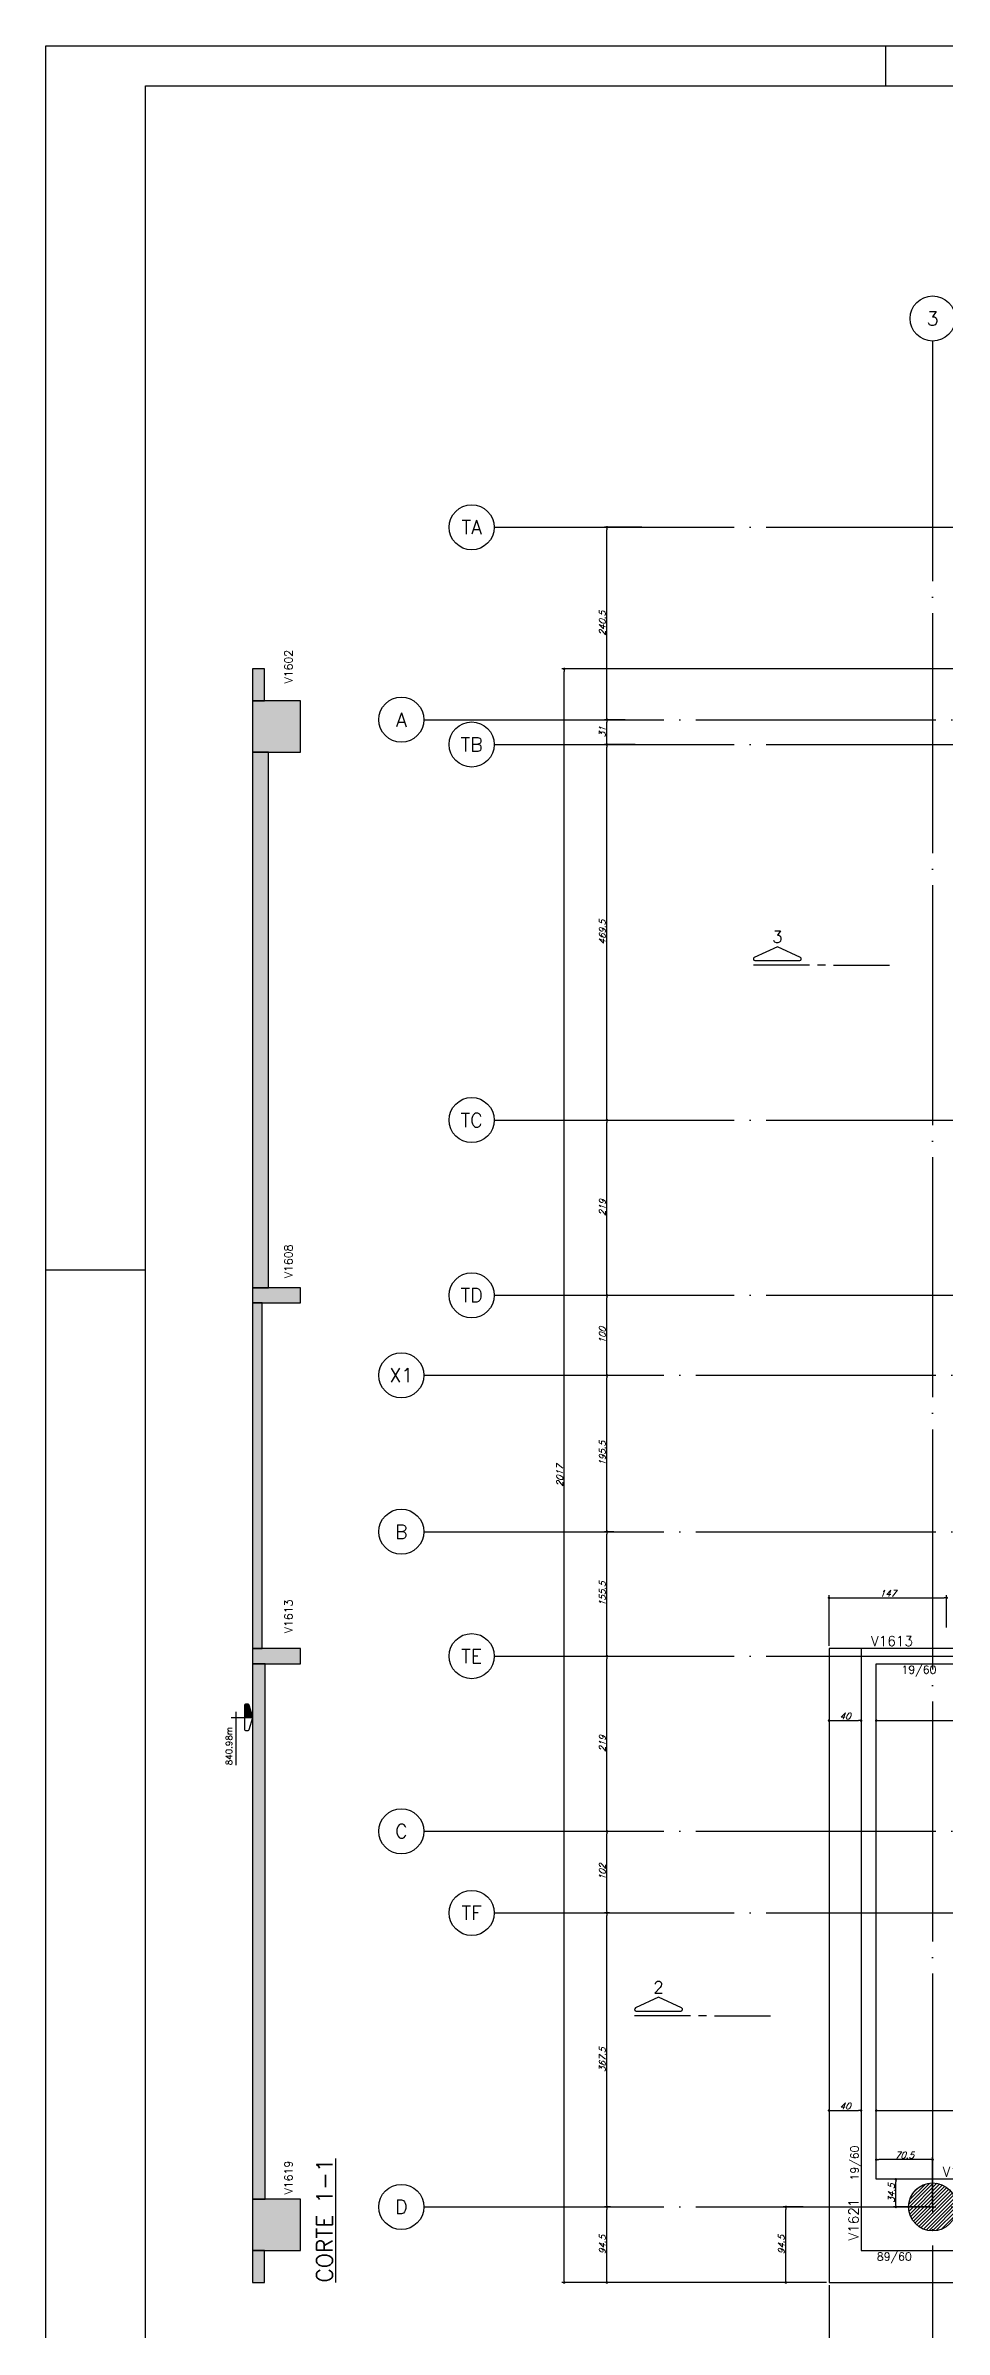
# Model space of a CAD drawing. Header units: millimetres. Extents: x -2368 to 4502, y -2283 to 2217.
# Drawn here: x -2368 to -1245, y -638 to 2217 of the extents above; entities that cross this region are included whole.
import ezdxf
from ezdxf.enums import TextEntityAlignment as Align

# ---------------------------------------------------------------- set-up
doc = ezdxf.new("R2010")
doc.units = ezdxf.units.MM
doc.header["$LTSCALE"] = 50
doc.linetypes.add('EIXO', pattern=[6.8, 6, -0.4, 0, -0.4])
for name, color, linetype in [('F-AUX', 2, 'Continuous'), ('F-CORTE', 4, 'Continuous'), ('F-CORTE-INDICAÇÃO', 4, 'Continuous'), ('F-COTAS', 106, 'Continuous'), ('F-EIXO', 12, 'EIXO'), ('F-LAJES', 3, 'Continuous'), ('F-MARGEM', 1, 'Continuous'), ('F-PILARES-HACH', 174, 'Continuous'), ('F-PILARES-S', 170, 'Continuous'), ('F-SOLIDO', 71, 'Continuous'), ('F-SOLIDO-CORTE', 71, 'Continuous'), ('F-TEXTO', 6, 'Continuous'), ('F-TEXTO-YELLOW', 2, 'Continuous'), ('F-VIGAS', 3, 'Continuous'), ('F-VIGAS-DIM', 2, 'Continuous'), ('F-VIGAS-NOME', 4, 'Continuous')]:
    doc.layers.add(name, color=color, linetype=linetype)
doc.styles.add('CP-TEXT-INCL', font='romans.shx', dxfattribs={"oblique": 20})
doc.styles.add('MCP', font='romans.shx')
doc.styles.add('ROMANS', font='romans.shx')
doc.dimstyles.new('CP-COTAS-50', dxfattribs={"dimscale": 0.64, "dimtxt": 12.5, "dimasz": 5, "dimexe": 5, "dimexo": 5, "dimgap": 2.5, "dimtad": 1, "dimdec": 1, "dimdsep": 46, "dimtxsty": 'CP-TEXT-INCL', "dimblk1": 'DOT', "dimblk2": 'DOT', "dimsah": 1, "dimcen": 9, "dimclrd": 256, "dimclre": 256, "dimclrt": 256, "dimadec": 0, "dimazin": 0, "dimtfac": 1, "dimtdec": 1, "dimtmove": 2, "dimatfit": 3, "dimldrblk": 'DOT', "dimfxl": 0, "dimtolj": 1, "dimarcsym": 0})

# ---------------------------------------------------------------- blocks, each defined once
blk = doc.blocks.new('*U8')
at = {"layer": 'F-CORTE-INDICAÇÃO'}
for p, q in [((-100, 0), (-170, 0)), ((-80, 0), (-90, 0)), ((-70, 0), (0, 0))]:
    blk.add_line(p, q, dxfattribs=at)
blk.add_lwpolyline([(-112, 6, 0.802585), (-111.2, 9.8), (-140, 23.3), (-168.8, 9.8, 0.802585), (-168, 6)], format="xyb", close=True, dxfattribs=at)
at = {"layer": 'F-CORTE-INDICAÇÃO', "style": 'ROMANS'}
blk.add_attdef('CORTE', text='', height=15, dxfattribs=at).set_placement((-140, 35.8), align=Align.MIDDLE_CENTER)
at = {"layer": 'F-CORTE-INDICAÇÃO', "color": 2, "style": 'ROMANS'}
blk.add_attdef('FOLHA', text='', height=12, dxfattribs=at).set_placement((-140, -10), align=Align.MIDDLE_CENTER)
blk = doc.blocks.new('*U12')
at = {"layer": 'F-EIXO'}
blk.add_line((0, 0), (4857.5, 0), dxfattribs=at)
at = {"layer": 'F-EIXO', "color": 2, "linetype": 'Continuous'}
blk.add_circle((-28.2, 0), 28.2, dxfattribs=at)
at = {"layer": 'F-TEXTO', "style": 'ROMANS'}
blk.add_attdef('EIXO', text='', height=17.5, dxfattribs=at).set_placement((-28.2, 0), align=Align.MIDDLE_CENTER)
blk = doc.blocks.new('*U13')
at = {"layer": 'F-EIXO'}
blk.add_line((0, 0), (4945.5, 0), dxfattribs=at)
at = {"layer": 'F-EIXO', "color": 2, "linetype": 'Continuous'}
blk.add_circle((-28.2, 0), 28.2, dxfattribs=at)
at = {"layer": 'F-TEXTO', "style": 'ROMANS'}
blk.add_attdef('EIXO', text='', height=17.5, dxfattribs=at).set_placement((-28.2, 0), align=Align.MIDDLE_CENTER)
blk = doc.blocks.new('*U19')
at = {"layer": 'F-EIXO'}
blk.add_line((0, 0), (0, -2828.6), dxfattribs=at)
at = {"layer": 'F-EIXO', "color": 2, "linetype": 'Continuous'}
blk.add_circle((0, 28.2), 28.2, dxfattribs=at)
at = {"layer": 'F-TEXTO', "style": 'ROMANS'}
blk.add_attdef('EIXO', text='', height=17.5, rotation=360, dxfattribs=at).set_placement((0, 28.2), align=Align.MIDDLE_CENTER)
blk = doc.blocks.new('_DOT')
at = {"color": 0, "linetype": 'ByBlock'}
blk.add_line((-0.5, 0), (-1, 0), dxfattribs=at)
at = {"color": 0, "linetype": 'ByBlock', "const_width": 0.5}
blk.add_lwpolyline([(-0.25, 0, 1), (0.25, 0, 1)], format="xyb", close=True, dxfattribs=at)
blk = doc.blocks.new('*D23')
at = {"layer": 'DEFPOINTS', "color": 0, "transparency": 16777216}
for p in [(-1389, -364), (-1349, -364), (-1349, -364)]:
    blk.add_point(p, dxfattribs=at)
at = {"layer": 'F-COTAS', "lineweight": -2, "transparency": 16777216}
blk.add_line((-1385.8, -364), (-1352.2, -364), dxfattribs=at)
at = {"layer": 'F-COTAS', "lineweight": -2, "transparency": 16777216, "xscale": 3.2, "yscale": 3.2, "zscale": 3.2, "rotation": 180}
blk.add_blockref('_DOT', (-1389, -364), dxfattribs=at)
at = {"layer": 'F-COTAS', "lineweight": -2, "transparency": 16777216, "xscale": 3.2, "yscale": 3.2, "zscale": 3.2}
blk.add_blockref('_DOT', (-1349, -364), dxfattribs=at)
at = {"layer": 'F-COTAS', "transparency": 16777216, "insert": (-1369, -358.4), "char_height": 8, "attachment_point": 5, "style": 'CP-TEXT-INCL'}
blk.add_mtext('\\A1;40', dxfattribs=at)
blk = doc.blocks.new('*D24')
at = {"layer": 'DEFPOINTS', "color": 0, "transparency": 16777216}
for p in [(-1330, -364), (-1087, -364), (-1087, -364)]:
    blk.add_point(p, dxfattribs=at)
at = {"layer": 'F-COTAS', "lineweight": -2, "transparency": 16777216}
blk.add_line((-1326.8, -364), (-1090.2, -364), dxfattribs=at)
at = {"layer": 'F-COTAS', "lineweight": -2, "transparency": 16777216, "xscale": 3.2, "yscale": 3.2, "zscale": 3.2, "rotation": 180}
blk.add_blockref('_DOT', (-1330, -364), dxfattribs=at)
at = {"layer": 'F-COTAS', "lineweight": -2, "transparency": 16777216, "xscale": 3.2, "yscale": 3.2, "zscale": 3.2}
blk.add_blockref('_DOT', (-1087, -364), dxfattribs=at)
at = {"layer": 'F-COTAS', "transparency": 16777216, "insert": (-1208.5, -358.4), "char_height": 8, "attachment_point": 5, "style": 'CP-TEXT-INCL'}
blk.add_mtext('\\A1;243', dxfattribs=at)
blk = doc.blocks.new('*D31')
at = {"layer": 'DEFPOINTS', "color": 0, "transparency": 16777216}
for p in [(-1389, 123.4), (-1349, 123.4), (-1349, 123.4)]:
    blk.add_point(p, dxfattribs=at)
at = {"layer": 'F-COTAS', "lineweight": -2, "transparency": 16777216}
blk.add_line((-1385.8, 123.4), (-1352.2, 123.4), dxfattribs=at)
at = {"layer": 'F-COTAS', "lineweight": -2, "transparency": 16777216, "xscale": 3.2, "yscale": 3.2, "zscale": 3.2, "rotation": 180}
blk.add_blockref('_DOT', (-1389, 123.4), dxfattribs=at)
at = {"layer": 'F-COTAS', "lineweight": -2, "transparency": 16777216, "xscale": 3.2, "yscale": 3.2, "zscale": 3.2}
blk.add_blockref('_DOT', (-1349, 123.4), dxfattribs=at)
at = {"layer": 'F-COTAS', "transparency": 16777216, "insert": (-1369, 129), "char_height": 8, "attachment_point": 5, "style": 'CP-TEXT-INCL'}
blk.add_mtext('\\A1;40', dxfattribs=at)
blk = doc.blocks.new('*D32')
at = {"layer": 'DEFPOINTS', "color": 0, "transparency": 16777216}
for p in [(-1330, 123.4), (-1087, 123.4), (-1087, 123.4)]:
    blk.add_point(p, dxfattribs=at)
at = {"layer": 'F-COTAS', "lineweight": -2, "transparency": 16777216}
blk.add_line((-1326.8, 123.4), (-1090.2, 123.4), dxfattribs=at)
at = {"layer": 'F-COTAS', "lineweight": -2, "transparency": 16777216, "xscale": 3.2, "yscale": 3.2, "zscale": 3.2, "rotation": 180}
blk.add_blockref('_DOT', (-1330, 123.4), dxfattribs=at)
at = {"layer": 'F-COTAS', "lineweight": -2, "transparency": 16777216, "xscale": 3.2, "yscale": 3.2, "zscale": 3.2}
blk.add_blockref('_DOT', (-1087, 123.4), dxfattribs=at)
at = {"layer": 'F-COTAS', "transparency": 16777216, "insert": (-1208.5, 129), "char_height": 8, "attachment_point": 5, "style": 'CP-TEXT-INCL'}
blk.add_mtext('\\A1;243', dxfattribs=at)
blk = doc.blocks.new('*D150')
at = {"layer": 'DEFPOINTS', "color": 0, "transparency": 16777216}
for p in [(-1330, -425.4), (-1330, -450), (-1259.5, -484.5)]:
    blk.add_point(p, dxfattribs=at)
at = {"layer": 'F-COTAS', "lineweight": -2, "transparency": 16777216}
for p, q in [((-1330, -446.8), (-1330, -422.2)), ((-1262.7, -425.4), (-1326.8, -425.4)), ((-1259.5, -481.3), (-1259.5, -422.2))]:
    blk.add_line(p, q, dxfattribs=at)
at = {"layer": 'F-COTAS', "lineweight": -2, "transparency": 16777216, "xscale": 3.2, "yscale": 3.2, "zscale": 3.2, "rotation": 180}
blk.add_blockref('_DOT', (-1330, -425.4), dxfattribs=at)
at = {"layer": 'F-COTAS', "lineweight": -2, "transparency": 16777216, "xscale": 3.2, "yscale": 3.2, "zscale": 3.2}
blk.add_blockref('_DOT', (-1259.5, -425.4), dxfattribs=at)
at = {"layer": 'F-COTAS', "transparency": 16777216, "insert": (-1294.8, -419.8), "char_height": 8, "attachment_point": 5, "style": 'CP-TEXT-INCL'}
blk.add_mtext('\\A1;70.5', dxfattribs=at)
blk = doc.blocks.new('*D151')
at = {"layer": 'DEFPOINTS', "color": 0, "transparency": 16777216}
for p in [(-1305.4, -450), (-1294.8, -450), (-1259.5, -484.5)]:
    blk.add_point(p, dxfattribs=at)
at = {"layer": 'F-COTAS', "lineweight": -2, "transparency": 16777216}
for p, q in [((-1298, -450), (-1308.6, -450)), ((-1305.4, -481.3), (-1305.4, -453.2)), ((-1262.7, -484.5), (-1308.6, -484.5))]:
    blk.add_line(p, q, dxfattribs=at)
at = {"layer": 'F-COTAS', "lineweight": -2, "transparency": 16777216, "xscale": 3.2, "yscale": 3.2, "zscale": 3.2}
for p, rotation in [((-1305.4, -450), 90), ((-1305.4, -484.5), 270)]:
    blk.add_blockref('_DOT', p, dxfattribs=dict(at, rotation=rotation))
at = {"layer": 'F-COTAS', "transparency": 16777216, "insert": (-1311, -467.3), "char_height": 8, "attachment_point": 5, "rotation": 90, "style": 'CP-TEXT-INCL'}
blk.add_mtext('\\A1;34.5', dxfattribs=at)
blk = doc.blocks.new('*D208')
at = {"layer": 'DEFPOINTS', "color": 0, "transparency": 16777216}
for p in [(-1389, -579), (2295, -855.5), (2295, -972.3)]:
    blk.add_point(p, dxfattribs=at)
at = {"layer": 'F-COTAS', "lineweight": -2, "transparency": 16777216}
for p, q in [((-1389, -582.2), (-1389, -975.5)), ((2295, -858.7), (2295, -975.5)), ((-1385.8, -972.3), (2291.8, -972.3))]:
    blk.add_line(p, q, dxfattribs=at)
at = {"layer": 'F-COTAS', "lineweight": -2, "transparency": 16777216, "xscale": 3.2, "yscale": 3.2, "zscale": 3.2, "rotation": 180}
blk.add_blockref('_DOT', (-1389, -972.3), dxfattribs=at)
at = {"layer": 'F-COTAS', "lineweight": -2, "transparency": 16777216, "xscale": 3.2, "yscale": 3.2, "zscale": 3.2}
blk.add_blockref('_DOT', (2295, -972.3), dxfattribs=at)
at = {"layer": 'F-COTAS', "transparency": 16777216, "insert": (453, -966.7), "char_height": 8, "attachment_point": 5, "style": 'CP-TEXT-INCL'}
blk.add_mtext('\\A1;3684', dxfattribs=at)
blk = doc.blocks.new('*D226')
at = {"layer": 'DEFPOINTS', "color": 0, "transparency": 16777216}
for p in [(-1720, 1438), (-1200, 1438), (-1389, -579)]:
    blk.add_point(p, dxfattribs=at)
at = {"layer": 'F-COTAS', "lineweight": -2, "transparency": 16777216}
for p, q in [((-1203.2, 1438), (-1723.2, 1438)), ((-1720, -575.8), (-1720, 1434.8)), ((-1392.2, -579), (-1723.2, -579))]:
    blk.add_line(p, q, dxfattribs=at)
at = {"layer": 'F-COTAS', "lineweight": -2, "transparency": 16777216, "xscale": 3.2, "yscale": 3.2, "zscale": 3.2}
for p, rotation in [((-1720, 1438), 90), ((-1720, -579), 270)]:
    blk.add_blockref('_DOT', p, dxfattribs=dict(at, rotation=rotation))
at = {"layer": 'F-COTAS', "transparency": 16777216, "insert": (-1725.6, 429.5), "char_height": 8, "attachment_point": 5, "rotation": 90, "style": 'CP-TEXT-INCL'}
blk.add_mtext('\\A1;2017', dxfattribs=at)
blk = doc.blocks.new('*D227')
at = {"layer": 'DEFPOINTS', "color": 0, "transparency": 16777216}
for p in [(-1666.7, -484.5), (-1659, -484.5), (-1389, -579)]:
    blk.add_point(p, dxfattribs=at)
at = {"layer": 'F-COTAS', "lineweight": -2, "transparency": 16777216}
for p, q in [((-1662.2, -484.5), (-1669.9, -484.5)), ((-1666.7, -575.8), (-1666.7, -487.7)), ((-1392.2, -579), (-1669.9, -579))]:
    blk.add_line(p, q, dxfattribs=at)
at = {"layer": 'F-COTAS', "lineweight": -2, "transparency": 16777216, "xscale": 3.2, "yscale": 3.2, "zscale": 3.2}
for p, rotation in [((-1666.7, -484.5), 90), ((-1666.7, -579), 270)]:
    blk.add_blockref('_DOT', p, dxfattribs=dict(at, rotation=rotation))
at = {"layer": 'F-COTAS', "transparency": 16777216, "insert": (-1672.3, -531.8), "char_height": 8, "attachment_point": 5, "rotation": 90, "style": 'CP-TEXT-INCL'}
blk.add_mtext('\\A1;94.5', dxfattribs=at)
blk = doc.blocks.new('*D228')
at = {"layer": 'DEFPOINTS', "color": 0, "transparency": 16777216}
for p in [(-1666.7, -117), (-1660.2, -117), (-1659, -484.5)]:
    blk.add_point(p, dxfattribs=at)
at = {"layer": 'F-COTAS', "lineweight": -2, "transparency": 16777216}
for p, q in [((-1663.4, -117), (-1669.9, -117)), ((-1666.7, -481.3), (-1666.7, -120.2)), ((-1662.2, -484.5), (-1669.9, -484.5))]:
    blk.add_line(p, q, dxfattribs=at)
at = {"layer": 'F-COTAS', "lineweight": -2, "transparency": 16777216, "xscale": 3.2, "yscale": 3.2, "zscale": 3.2}
for p, rotation in [((-1666.7, -117), 90), ((-1666.7, -484.5), 270)]:
    blk.add_blockref('_DOT', p, dxfattribs=dict(at, rotation=rotation))
at = {"layer": 'F-COTAS', "transparency": 16777216, "insert": (-1672.3, -300.7), "char_height": 8, "attachment_point": 5, "rotation": 90, "style": 'CP-TEXT-INCL'}
blk.add_mtext('\\A1;367.5', dxfattribs=at)
blk = doc.blocks.new('*D229')
at = {"layer": 'DEFPOINTS', "color": 0, "transparency": 16777216}
for p in [(-1666.7, -15), (-1666.7, -15), (-1660.2, -117)]:
    blk.add_point(p, dxfattribs=at)
at = {"layer": 'F-COTAS', "lineweight": -2, "transparency": 16777216}
for p, q in [((-1666.7, -113.8), (-1666.7, -18.2)), ((-1663.4, -117), (-1669.9, -117))]:
    blk.add_line(p, q, dxfattribs=at)
at = {"layer": 'F-COTAS', "lineweight": -2, "transparency": 16777216, "xscale": 3.2, "yscale": 3.2, "zscale": 3.2}
for p, rotation in [((-1666.7, -15), 90), ((-1666.7, -117), 270)]:
    blk.add_blockref('_DOT', p, dxfattribs=dict(at, rotation=rotation))
at = {"layer": 'F-COTAS', "transparency": 16777216, "insert": (-1672.3, -66), "char_height": 8, "attachment_point": 5, "rotation": 90, "style": 'CP-TEXT-INCL'}
blk.add_mtext('\\A1;102', dxfattribs=at)
blk = doc.blocks.new('*D230')
at = {"layer": 'DEFPOINTS', "color": 0, "transparency": 16777216}
for p in [(-1666.7, 204), (-1666.7, 204), (-1666.7, -15)]:
    blk.add_point(p, dxfattribs=at)
at = {"layer": 'F-COTAS', "lineweight": -2, "transparency": 16777216}
blk.add_line((-1666.7, -11.8), (-1666.7, 200.8), dxfattribs=at)
at = {"layer": 'F-COTAS', "lineweight": -2, "transparency": 16777216, "xscale": 3.2, "yscale": 3.2, "zscale": 3.2}
for p, rotation in [((-1666.7, 204), 90), ((-1666.7, -15), 270)]:
    blk.add_blockref('_DOT', p, dxfattribs=dict(at, rotation=rotation))
at = {"layer": 'F-COTAS', "transparency": 16777216, "insert": (-1672.3, 94.5), "char_height": 8, "attachment_point": 5, "rotation": 90, "style": 'CP-TEXT-INCL'}
blk.add_mtext('\\A1;219', dxfattribs=at)
blk = doc.blocks.new('*D231')
at = {"layer": 'DEFPOINTS', "color": 0, "transparency": 16777216}
for p in [(-1666.7, 359.5), (-1655, 359.5), (-1666.7, 204)]:
    blk.add_point(p, dxfattribs=at)
at = {"layer": 'F-COTAS', "lineweight": -2, "transparency": 16777216}
for p, q in [((-1658.2, 359.5), (-1669.9, 359.5)), ((-1666.7, 207.2), (-1666.7, 356.3))]:
    blk.add_line(p, q, dxfattribs=at)
at = {"layer": 'F-COTAS', "lineweight": -2, "transparency": 16777216, "xscale": 3.2, "yscale": 3.2, "zscale": 3.2}
for p, rotation in [((-1666.7, 359.5), 90), ((-1666.7, 204), 270)]:
    blk.add_blockref('_DOT', p, dxfattribs=dict(at, rotation=rotation))
at = {"layer": 'F-COTAS', "transparency": 16777216, "insert": (-1672.3, 281.8), "char_height": 8, "attachment_point": 5, "rotation": 90, "style": 'CP-TEXT-INCL'}
blk.add_mtext('\\A1;155.5', dxfattribs=at)
blk = doc.blocks.new('*D232')
at = {"layer": 'DEFPOINTS', "color": 0, "transparency": 16777216}
for p in [(-1666.7, 555), (-1666.7, 555), (-1655, 359.5)]:
    blk.add_point(p, dxfattribs=at)
at = {"layer": 'F-COTAS', "lineweight": -2, "transparency": 16777216}
for p, q in [((-1666.7, 362.7), (-1666.7, 551.8)), ((-1658.2, 359.5), (-1669.9, 359.5))]:
    blk.add_line(p, q, dxfattribs=at)
at = {"layer": 'F-COTAS', "lineweight": -2, "transparency": 16777216, "xscale": 3.2, "yscale": 3.2, "zscale": 3.2}
for p, rotation in [((-1666.7, 555), 90), ((-1666.7, 359.5), 270)]:
    blk.add_blockref('_DOT', p, dxfattribs=dict(at, rotation=rotation))
at = {"layer": 'F-COTAS', "transparency": 16777216, "insert": (-1672.3, 457.3), "char_height": 8, "attachment_point": 5, "rotation": 90, "style": 'CP-TEXT-INCL'}
blk.add_mtext('\\A1;195.5', dxfattribs=at)
blk = doc.blocks.new('*D233')
at = {"layer": 'DEFPOINTS', "color": 0, "transparency": 16777216}
for p in [(-1666.7, 655), (-1666.7, 655), (-1666.7, 555)]:
    blk.add_point(p, dxfattribs=at)
at = {"layer": 'F-COTAS', "lineweight": -2, "transparency": 16777216}
blk.add_line((-1666.7, 558.2), (-1666.7, 651.8), dxfattribs=at)
at = {"layer": 'F-COTAS', "lineweight": -2, "transparency": 16777216, "xscale": 3.2, "yscale": 3.2, "zscale": 3.2}
for p, rotation in [((-1666.7, 655), 90), ((-1666.7, 555), 270)]:
    blk.add_blockref('_DOT', p, dxfattribs=dict(at, rotation=rotation))
at = {"layer": 'F-COTAS', "transparency": 16777216, "insert": (-1672.3, 605), "char_height": 8, "attachment_point": 5, "rotation": 90, "style": 'CP-TEXT-INCL'}
blk.add_mtext('\\A1;100', dxfattribs=at)
blk = doc.blocks.new('*D234')
at = {"layer": 'DEFPOINTS', "color": 0, "transparency": 16777216}
for p in [(-1666.7, 874), (-1666.7, 874), (-1666.7, 655)]:
    blk.add_point(p, dxfattribs=at)
at = {"layer": 'F-COTAS', "lineweight": -2, "transparency": 16777216}
blk.add_line((-1666.7, 658.2), (-1666.7, 870.8), dxfattribs=at)
at = {"layer": 'F-COTAS', "lineweight": -2, "transparency": 16777216, "xscale": 3.2, "yscale": 3.2, "zscale": 3.2}
for p, rotation in [((-1666.7, 874), 90), ((-1666.7, 655), 270)]:
    blk.add_blockref('_DOT', p, dxfattribs=dict(at, rotation=rotation))
at = {"layer": 'F-COTAS', "transparency": 16777216, "insert": (-1672.3, 764.5), "char_height": 8, "attachment_point": 5, "rotation": 90, "style": 'CP-TEXT-INCL'}
blk.add_mtext('\\A1;219', dxfattribs=at)
blk = doc.blocks.new('*D235')
at = {"layer": 'DEFPOINTS', "color": 0, "transparency": 16777216}
for p in [(-1666.7, 1343.5), (-1628.3, 1343.5), (-1666.7, 874)]:
    blk.add_point(p, dxfattribs=at)
at = {"layer": 'F-COTAS', "lineweight": -2, "transparency": 16777216}
for p, q in [((-1631.5, 1343.5), (-1669.9, 1343.5)), ((-1666.7, 877.2), (-1666.7, 1340.3))]:
    blk.add_line(p, q, dxfattribs=at)
at = {"layer": 'F-COTAS', "lineweight": -2, "transparency": 16777216, "xscale": 3.2, "yscale": 3.2, "zscale": 3.2}
for p, rotation in [((-1666.7, 1343.5), 90), ((-1666.7, 874), 270)]:
    blk.add_blockref('_DOT', p, dxfattribs=dict(at, rotation=rotation))
at = {"layer": 'F-COTAS', "transparency": 16777216, "insert": (-1672.3, 1108.8), "char_height": 8, "attachment_point": 5, "rotation": 90, "style": 'CP-TEXT-INCL'}
blk.add_mtext('\\A1;469.5', dxfattribs=at)
blk = doc.blocks.new('*D236')
at = {"layer": 'DEFPOINTS', "color": 0, "transparency": 16777216}
for p in [(-1666.7, 1374.5), (-1640.8, 1374.5), (-1628.3, 1343.5)]:
    blk.add_point(p, dxfattribs=at)
at = {"layer": 'F-COTAS', "lineweight": -2, "transparency": 16777216}
for p, q in [((-1644, 1374.5), (-1669.9, 1374.5)), ((-1666.7, 1346.7), (-1666.7, 1371.3)), ((-1631.5, 1343.5), (-1669.9, 1343.5))]:
    blk.add_line(p, q, dxfattribs=at)
at = {"layer": 'F-COTAS', "lineweight": -2, "transparency": 16777216, "xscale": 3.2, "yscale": 3.2, "zscale": 3.2}
for p, rotation in [((-1666.7, 1374.5), 90), ((-1666.7, 1343.5), 270)]:
    blk.add_blockref('_DOT', p, dxfattribs=dict(at, rotation=rotation))
at = {"layer": 'F-COTAS', "transparency": 16777216, "insert": (-1672.3, 1359), "char_height": 8, "attachment_point": 5, "rotation": 90, "style": 'CP-TEXT-INCL'}
blk.add_mtext('\\A1;31', dxfattribs=at)
blk = doc.blocks.new('*D237')
at = {"layer": 'DEFPOINTS', "color": 0, "transparency": 16777216}
for p in [(-1666.7, 1615), (-1619.9, 1615), (-1640.8, 1374.5)]:
    blk.add_point(p, dxfattribs=at)
at = {"layer": 'F-COTAS', "lineweight": -2, "transparency": 16777216}
for p, q in [((-1623.1, 1615), (-1669.9, 1615)), ((-1666.7, 1377.7), (-1666.7, 1611.8)), ((-1644, 1374.5), (-1669.9, 1374.5))]:
    blk.add_line(p, q, dxfattribs=at)
at = {"layer": 'F-COTAS', "lineweight": -2, "transparency": 16777216, "xscale": 3.2, "yscale": 3.2, "zscale": 3.2}
for p, rotation in [((-1666.7, 1615), 90), ((-1666.7, 1374.5), 270)]:
    blk.add_blockref('_DOT', p, dxfattribs=dict(at, rotation=rotation))
at = {"layer": 'F-COTAS', "transparency": 16777216, "insert": (-1672.3, 1494.8), "char_height": 8, "attachment_point": 5, "rotation": 90, "style": 'CP-TEXT-INCL'}
blk.add_mtext('\\A1;240.5', dxfattribs=at)
blk = doc.blocks.new('*D238')
at = {"layer": 'DEFPOINTS', "color": 0, "transparency": 16777216}
for p in [(-1443, -484.5), (-1418.1, -484.5), (-1389, -579)]:
    blk.add_point(p, dxfattribs=at)
at = {"layer": 'F-COTAS', "lineweight": -2, "transparency": 16777216}
for p, q in [((-1421.3, -484.5), (-1446.2, -484.5)), ((-1443, -575.8), (-1443, -487.7)), ((-1392.2, -579), (-1446.2, -579))]:
    blk.add_line(p, q, dxfattribs=at)
at = {"layer": 'F-COTAS', "lineweight": -2, "transparency": 16777216, "xscale": 3.2, "yscale": 3.2, "zscale": 3.2}
for p, rotation in [((-1443, -484.5), 90), ((-1443, -579), 270)]:
    blk.add_blockref('_DOT', p, dxfattribs=dict(at, rotation=rotation))
at = {"layer": 'F-COTAS', "transparency": 16777216, "insert": (-1448.6, -531.8), "char_height": 8, "attachment_point": 5, "rotation": 90, "style": 'CP-TEXT-INCL'}
blk.add_mtext('\\A1;94.5', dxfattribs=at)
blk = doc.blocks.new('Nível - Vista')
at = {"layer": 'F-SOLIDO'}
blk.add_hatch(color=256, dxfattribs=at).paths.add_polyline_path([(0, 0.238), (-0.38, 0.238, 0.414214), (-0.42, 0.198), (-0.42, 0.148, 0.331206), (-0.391, 0.11), (-0.011, 0.002, 0.072993), (0, 0)])
at = {"layer": 'F-AUX', "color": 2}
for p, q in [((-0.168, 0.521), (1.493, 0.521)), ((0, 0.67), (0, 0))]:
    blk.add_line(p, q, dxfattribs=at)
blk.add_lwpolyline([(-0.011, 0.002, 0.146769), (0.011, 0.002), (0.391, 0.11, 0.331206), (0.42, 0.148), (0.42, 0.198, 0.414214), (0.38, 0.238), (-0.38, 0.238, 0.414214), (-0.42, 0.198), (-0.42, 0.148, 0.331206), (-0.391, 0.11), (-0.011, 0.002, 0.146769), (0.011, 0.002)], format="xyb", dxfattribs=at)
at = {"layer": 'F-TEXTO', "color": 3, "style": 'MCP'}
blk.add_attdef('NÍVEL', (0.19, 0.636), '', height=0.25, dxfattribs=at)
blk = doc.blocks.new('A0-1L_900')
at = {"layer": 'F-MARGEM', "color": 2}
for p, q in [((21, 90), (21, 89)), ((0, 59.4), (2.5, 59.4))]:
    blk.add_line(p, q, dxfattribs=at)
blk.add_lwpolyline([(0, 0), (0, 90), (137.4, 90), (137.4, 0)], close=True, dxfattribs=at)
at = {"layer": 'F-MARGEM', "color": 7}
blk.add_lwpolyline([(2.5, 89), (136.4, 89), (136.4, 1), (2.5, 1)], close=True, dxfattribs=at)
blk = doc.blocks.new('*D248')
at = {"layer": 'DEFPOINTS', "color": 0, "transparency": 16777216}
for p in [(-1242, 276.8), (-1242, 236.5), (-1389, 213.5)]:
    blk.add_point(p, dxfattribs=at)
at = {"layer": 'F-COTAS', "lineweight": -2, "transparency": 16777216}
for p, q in [((-1389, 216.7), (-1389, 280)), ((-1385.8, 276.8), (-1245.2, 276.8)), ((-1242, 239.7), (-1242, 280))]:
    blk.add_line(p, q, dxfattribs=at)
at = {"layer": 'F-COTAS', "lineweight": -2, "transparency": 16777216, "xscale": 3.2, "yscale": 3.2, "zscale": 3.2, "rotation": 180}
blk.add_blockref('_DOT', (-1389, 276.8), dxfattribs=at)
at = {"layer": 'F-COTAS', "lineweight": -2, "transparency": 16777216, "xscale": 3.2, "yscale": 3.2, "zscale": 3.2}
blk.add_blockref('_DOT', (-1242, 276.8), dxfattribs=at)
at = {"layer": 'F-COTAS', "transparency": 16777216, "insert": (-1315.5, 282.4), "char_height": 8, "attachment_point": 5, "style": 'CP-TEXT-INCL'}
blk.add_mtext('\\A1;147', dxfattribs=at)

msp = doc.modelspace()

# ---------------------------------------------------------------- hatches: boundary and pattern name
at = {"layer": 'F-COTAS'}
h = msp.add_hatch(dxfattribs=at)
h.set_pattern_fill('ANSI32', color=256)
h.paths.add_polyline_path([(-2057.204, 1417.727), (-2057.204, 1467.489), (-2072.204, 1467.489), (-2072.204, 1417.727)], flags=9)
h = msp.add_hatch(dxfattribs=at)
h.set_pattern_fill('ANSI32', color=256)
h.paths.add_polyline_path([(-2057.204, 674.423), (-2057.204, 724.185), (-2072.204, 724.185), (-2072.204, 674.423)], flags=9)
h = msp.add_hatch(dxfattribs=at)
h.set_pattern_fill('ANSI32', color=256)
h.paths.add_polyline_path([(-2057.204, 230.641), (-2057.204, 280.403), (-2072.204, 280.403), (-2072.204, 230.641)], flags=9)
h = msp.add_hatch(dxfattribs=at)
h.set_pattern_fill('ANSI32', color=256)
h.paths.add_polyline_path([(-1339.03, 213.5), (-1276.827, 213.5), (-1276.827, 232.25), (-1339.03, 232.25)], flags=9)
h = msp.add_hatch(dxfattribs=at)
h.set_pattern_fill('ANSI32', color=256)
h.paths.add_polyline_path([(-1299.452, 174.857), (-1247.548, 174.857), (-1247.548, 197.714), (-1299.452, 197.714)], flags=9)
h = msp.add_hatch(dxfattribs=at)
h.set_pattern_fill('ANSI32', color=256)
h.paths.add_polyline_path([(-1247.326, -151.309), (-1187.505, -151.309), (-1187.505, -132.559), (-1247.326, -132.559)], flags=9)
h = msp.add_hatch(dxfattribs=at)
h.set_pattern_fill('ANSI32', color=256)
h.paths.add_polyline_path([(-1247.178, -167.684), (-1205.035, -167.684), (-1205.035, -152.684), (-1247.178, -152.684)], flags=9)
h = msp.add_hatch(dxfattribs=at)
h.set_pattern_fill('ANSI32', color=256)
h.paths.add_polyline_path([(-1999.704, -588), (-1999.704, -398.857), (-2035.704, -398.857), (-2035.704, -588)], flags=9)
h = msp.add_hatch(dxfattribs=at)
h.set_pattern_fill('ANSI32', color=256)
h.paths.add_polyline_path([(-2057.204, -470.873), (-2057.204, -421.587), (-2072.204, -421.587), (-2072.204, -470.873)], flags=9)
h = msp.add_hatch(dxfattribs=at)
h.set_pattern_fill('ANSI32', color=256)
h.paths.add_polyline_path([(-1344.982, -452.452), (-1344.982, -400.548), (-1367.839, -400.548), (-1367.839, -452.452)], flags=9)
h = msp.add_hatch(dxfattribs=at)
h.set_pattern_fill('ANSI32', color=256)
h.paths.add_polyline_path([(-1249.53, -450), (-1187.923, -450), (-1187.923, -431.25), (-1249.53, -431.25)], flags=9)
h = msp.add_hatch(dxfattribs=at)
h.set_pattern_fill('ANSI32', color=256)
h.paths.add_polyline_path([(-1349, -529.03), (-1349, -470.399), (-1367.75, -470.399), (-1367.75, -529.03)], flags=9)
h = msp.add_hatch(dxfattribs=at)
h.set_pattern_fill('ANSI32', color=256)
h.paths.add_polyline_path([(-1331.631, -558.643), (-1278.298, -558.643), (-1278.298, -535.786), (-1331.631, -535.786)], flags=9)
at = {"layer": 'F-PILARES-HACH', "linetype": 'Continuous'}
h = msp.add_hatch(dxfattribs=at)
h.set_pattern_fill('ANSI31', color=256, style=0)
edge = h.paths.add_edge_path()
edge.add_arc((-1259.5, -484.5), 30, 0, 360)
at = {"layer": 'F-SOLIDO-CORTE', "linetype": 'Continuous'}
for points in [[(-2109.704, 1405.743), (-2109.704, 1402.29), (-2109.704, 1401.974), (-2109.704, 1398), (-2109.295, 1398), (-2104.14, 1398), (-2094.704, 1398), (-2094.704, 1398.227), (-2094.704, 1402.29), (-2094.704, 1405.743), (-2094.704, 1406.757), (-2094.704, 1438), (-2094.79, 1438), (-2098.195, 1438), (-2109.704, 1438), (-2109.704, 1406.757)], [(-2107.869, 1334), (-2086.613, 1334), (-2049.704, 1334), (-2049.704, 1373.369), (-2049.704, 1374.623), (-2049.704, 1389.148), (-2049.704, 1389.824), (-2049.704, 1398), (-2051.341, 1398), (-2071.141, 1398), (-2109.704, 1398), (-2109.704, 1397.296), (-2109.704, 1389.148), (-2109.704, 1387.894), (-2109.704, 1373.369), (-2109.704, 1334)], [(-2089.704, 667.562), (-2089.704, 704.137), (-2089.704, 704.246), (-2089.704, 705.528), (-2089.704, 705.832), (-2089.704, 709.426), (-2089.704, 716.623), (-2089.704, 801.842), (-2089.704, 806.508), (-2089.704, 856.131), (-2089.704, 859.065), (-2089.704, 888.171), (-2089.704, 1334), (-2090.316, 1334), (-2097.402, 1334), (-2109.704, 1334), (-2109.704, 888.171), (-2109.704, 885.417), (-2109.704, 856.131), (-2109.704, 851.903), (-2109.704, 801.842), (-2109.704, 794.645), (-2109.704, 709.426), (-2109.704, 709.122), (-2109.704, 705.528), (-2109.704, 705.421), (-2109.704, 704.137), (-2109.704, 701.075), (-2109.704, 664.5), (-2108.67, 664.5), (-2100.419, 664.5), (-2089.704, 664.5)], [(-2109.704, 653.339), (-2109.704, 645.5), (-2106.603, 645.5), (-2081.847, 645.5), (-2049.704, 645.5), (-2049.704, 646.482), (-2049.704, 654.321), (-2049.704, 664.5), (-2052.806, 664.5), (-2077.561, 664.5), (-2109.704, 664.5), (-2109.704, 654.321)], [(-2109.704, 390.282), (-2109.704, 213.5), (-2108.991, 213.5), (-2103.691, 213.5), (-2097.704, 213.5), (-2097.704, 235.833), (-2097.704, 414.07), (-2097.704, 645.5), (-2098.325, 645.5), (-2103.276, 645.5), (-2109.704, 645.5), (-2109.704, 414.07)], [(-2109.704, 202.892), (-2109.704, 194.5), (-2106.138, 194.5), (-2079.637, 194.5), (-2049.704, 194.5), (-2049.704, 195.629), (-2049.704, 204.022), (-2049.704, 213.5), (-2053.27, 213.5), (-2079.772, 213.5), (-2109.704, 213.5), (-2109.704, 204.022)], [(-2109.704, 5.075), (-2109.704, -105.975), (-2109.704, -126.363), (-2109.704, -475), (-2109.338, -475), (-2102.036, -475), (-2093.704, -475), (-2093.704, -126.363), (-2093.704, -105.975), (-2093.704, 5.075), (-2093.704, 26.905), (-2093.704, 194.5), (-2094.655, 194.5), (-2101.956, 194.5), (-2109.704, 194.5), (-2109.704, 179.185)], [(-2108.361, -539), (-2081.28, -539), (-2049.704, -539), (-2049.704, -505.319), (-2049.704, -504.9), (-2049.704, -496.514), (-2049.704, -495.489), (-2049.704, -475), (-2051.071, -475), (-2078.389, -475), (-2109.704, -475), (-2109.704, -476.025), (-2109.704, -496.514), (-2109.704, -496.93), (-2109.704, -505.319), (-2109.704, -539)], [(-2109.704, -547.239), (-2109.704, -549.979), (-2109.704, -551.146), (-2109.704, -565.318), (-2109.704, -579), (-2109.609, -579), (-2104.966, -579), (-2094.704, -579), (-2094.704, -565.318), (-2094.704, -551.146), (-2094.704, -549.979), (-2094.704, -547.239), (-2094.704, -546.855), (-2094.704, -539), (-2095.04, -539), (-2101.924, -539), (-2109.704, -539), (-2109.704, -539.254)]]:
    msp.add_hatch(color=256, dxfattribs=at).paths.add_polyline_path(points, flags=16)

# ---------------------------------------------------------------- linework, layer by layer
at = {"layer": 'F-CORTE', "linetype": 'Continuous'}
for p, q in [((-2098.195, 1438), (-2109.704, 1438)), ((-2109.704, 1438), (-2109.704, 1410.743)), ((-2109.704, 1438), (-2109.704, 888.171)), ((-2094.79, 1438), (-2098.195, 1438)), ((-2094.704, 1438), (-2094.79, 1438)), ((-2094.704, 1406.757), (-2094.704, 1438)), ((-2094.704, 1405.743), (-2094.704, 1406.757)), ((-2094.704, 1402.29), (-2094.704, 1405.743)), ((-2094.704, 1398.227), (-2094.704, 1402.29)), ((-2094.704, 1398), (-2094.704, 1398.227)), ((-2071.141, 1398), (-2094.704, 1398)), ((-2051.341, 1398), (-2071.141, 1398)), ((-2049.704, 1398), (-2051.341, 1398)), ((-2049.704, 1389.824), (-2049.704, 1398)), ((-2049.704, 1389.148), (-2049.704, 1389.824)), ((-2049.704, 1374.623), (-2049.704, 1389.148)), ((-2049.704, 1373.369), (-2049.704, 1374.623)), ((-2049.704, 1334), (-2049.704, 1373.369)), ((-2089.704, 888.171), (-2089.704, 1334)), ((-2089.704, 1334), (-2049.704, 1334)), ((-2109.704, 888.171), (-2109.704, 885.417)), ((-2109.704, 885.417), (-2109.704, 856.131)), ((-2089.704, 859.065), (-2089.704, 888.171)), ((-2089.704, 856.131), (-2089.704, 859.065)), ((-2109.704, 856.131), (-2109.704, 851.903)), ((-2109.704, 851.903), (-2109.704, 801.842)), ((-2089.704, 806.508), (-2089.704, 856.131)), ((-2109.704, 801.842), (-2109.704, 794.645)), ((-2089.704, 801.842), (-2089.704, 806.508)), ((-2089.704, 716.623), (-2089.704, 801.842)), ((-2109.704, 794.645), (-2109.704, 709.426)), ((-2089.704, 709.426), (-2089.704, 716.623)), ((-2109.704, 709.426), (-2109.704, 709.122)), ((-2109.704, 709.122), (-2109.704, 705.528)), ((-2109.704, 705.528), (-2109.704, 705.421)), ((-2109.704, 705.421), (-2109.704, 704.137)), ((-2109.704, 704.137), (-2109.704, 701.075)), ((-2109.704, 701.075), (-2109.704, 664.5)), ((-2089.704, 705.832), (-2089.704, 709.426)), ((-2089.704, 705.528), (-2089.704, 705.832)), ((-2089.704, 704.246), (-2089.704, 705.528)), ((-2089.704, 704.137), (-2089.704, 704.246)), ((-2089.704, 667.562), (-2089.704, 704.137)), ((-2109.704, 664.5), (-2109.704, 653.339)), ((-2089.704, 664.5), (-2089.704, 667.562)), ((-2077.561, 664.5), (-2089.704, 664.5)), ((-2052.806, 664.5), (-2077.561, 664.5)), ((-2049.704, 664.5), (-2052.806, 664.5)), ((-2049.704, 654.321), (-2049.704, 664.5)), ((-2109.704, 653.339), (-2109.704, 645.5)), ((-2109.704, 645.5), (-2109.704, 390.282)), ((-2097.704, 414.07), (-2097.704, 645.5)), ((-2097.704, 645.5), (-2081.847, 645.5)), ((-2081.847, 645.5), (-2049.704, 645.5)), ((-2049.704, 646.482), (-2049.704, 654.321)), ((-2049.704, 645.5), (-2049.704, 646.482)), ((-2097.704, 235.833), (-2097.704, 414.07)), ((-2109.704, 390.282), (-2109.704, 213.5)), ((-2097.704, 213.5), (-2097.704, 235.833)), ((-2109.704, 213.5), (-2109.704, 202.892)), ((-2109.704, 202.892), (-2109.704, 194.5)), ((-2079.772, 213.5), (-2097.704, 213.5)), ((-2053.27, 213.5), (-2079.772, 213.5)), ((-2049.704, 213.5), (-2053.27, 213.5)), ((-2049.704, 204.022), (-2049.704, 213.5)), ((-2049.704, 195.629), (-2049.704, 204.022)), ((-2109.704, 194.5), (-2109.704, 5.075)), ((-2093.704, 26.905), (-2093.704, 194.5)), ((-2093.704, 194.5), (-2079.637, 194.5)), ((-2079.637, 194.5), (-2049.704, 194.5)), ((-2049.704, 194.5), (-2049.704, 195.629)), ((-2109.704, 5.075), (-2109.704, -475)), ((-2093.704, 5.075), (-2093.704, 26.905)), ((-2093.704, -105.975), (-2093.704, 5.075)), ((-2093.704, -126.363), (-2093.704, -105.975)), ((-2093.704, -475), (-2093.704, -126.363)), ((-2109.704, -475), (-2109.704, -476.025)), ((-2109.704, -476.025), (-2109.704, -496.514)), ((-2078.389, -475), (-2093.704, -475)), ((-2051.071, -475), (-2078.389, -475)), ((-2049.704, -475), (-2051.071, -475)), ((-2049.704, -495.489), (-2049.704, -475)), ((-2109.704, -496.514), (-2109.704, -496.93)), ((-2109.704, -496.93), (-2109.704, -505.319)), ((-2109.704, -505.319), (-2109.704, -525)), ((-2049.704, -496.514), (-2049.704, -495.489)), ((-2049.704, -504.9), (-2049.704, -496.514)), ((-2049.704, -505.319), (-2049.704, -504.9)), ((-2049.704, -539), (-2049.704, -505.319)), ((-2109.704, -525), (-2109.832, -525)), ((-2109.832, -525), (-2109.832, -525.089)), ((-2109.832, -525.089), (-2109.832, -529.189)), ((-2109.832, -529.189), (-2109.832, -539)), ((-2109.832, -539), (-2109.704, -539)), ((-2109.704, -539), (-2109.704, -547.239)), ((-2094.704, -546.855), (-2094.704, -539)), ((-2094.704, -539), (-2049.704, -539)), ((-2109.704, -547.239), (-2109.704, -579)), ((-2094.704, -547.239), (-2094.704, -546.855)), ((-2094.704, -549.979), (-2094.704, -547.239)), ((-2094.704, -551.146), (-2094.704, -549.979)), ((-2094.704, -565.318), (-2094.704, -551.146)), ((-2094.704, -579), (-2094.704, -565.318)), ((-2109.704, -579), (-2109.609, -579)), ((-2109.609, -579), (-2104.966, -579)), ((-2104.966, -579), (-2094.704, -579))]:
    msp.add_line(p, q, dxfattribs=at)
at = {"layer": 'F-LAJES', "linetype": 'Continuous'}
for p, q in [((-1349, 213.5), (-1389, 213.5)), ((-1389, 213.5), (-1389, -559)), ((-1389, -559), (-1389, -579)), ((-1389, -579), (893.5, -579))]:
    msp.add_line(p, q, dxfattribs=at)
at = {"layer": 'F-PILARES-S', "linetype": 'Continuous'}
msp.add_circle((-1259.5, -484.5), 30, dxfattribs=at)
at = {"layer": 'F-SOLIDO-CORTE'}
for points in [[(-2109.704, 1405.743), (-2109.704, 1402.29), (-2109.704, 1401.974), (-2109.704, 1398), (-2109.295, 1398), (-2104.14, 1398), (-2094.704, 1398), (-2094.704, 1398.227), (-2094.704, 1402.29), (-2094.704, 1405.743), (-2094.704, 1406.758), (-2094.704, 1438), (-2094.79, 1438), (-2098.195, 1438), (-2109.704, 1438), (-2109.704, 1406.758), (-2109.704, 1405.743)], [(-2107.869, 1334), (-2086.613, 1334), (-2049.704, 1334), (-2049.704, 1373.369), (-2049.704, 1374.623), (-2049.704, 1389.148), (-2049.704, 1389.824), (-2049.704, 1398), (-2051.341, 1398), (-2071.141, 1398), (-2109.704, 1398), (-2109.704, 1397.296), (-2109.704, 1389.148), (-2109.704, 1387.894), (-2109.704, 1373.369), (-2109.704, 1334), (-2107.869, 1334)], [(-2089.704, 667.562), (-2089.704, 704.137), (-2089.704, 704.246), (-2089.704, 705.528), (-2089.704, 705.832), (-2089.704, 709.426), (-2089.704, 716.623), (-2089.704, 801.842), (-2089.704, 806.509), (-2089.704, 856.131), (-2089.704, 859.065), (-2089.704, 888.171), (-2089.704, 1334), (-2090.316, 1334), (-2097.402, 1334), (-2109.704, 1334), (-2109.704, 888.171), (-2109.704, 885.417), (-2109.704, 856.131), (-2109.704, 851.903), (-2109.704, 801.842), (-2109.704, 794.645), (-2109.704, 709.426), (-2109.704, 709.122), (-2109.704, 705.528), (-2109.704, 705.421), (-2109.704, 704.137), (-2109.704, 701.075), (-2109.704, 664.5), (-2108.67, 664.5), (-2100.419, 664.5), (-2089.704, 664.5), (-2089.704, 667.562)], [(-2109.704, 653.339), (-2109.704, 645.5), (-2106.603, 645.5), (-2081.847, 645.5), (-2049.704, 645.5), (-2049.704, 646.482), (-2049.704, 654.321), (-2049.704, 664.5), (-2052.806, 664.5), (-2077.561, 664.5), (-2109.704, 664.5), (-2109.704, 654.321), (-2109.704, 653.339)], [(-2109.704, 390.282), (-2109.704, 213.5), (-2108.991, 213.5), (-2103.691, 213.5), (-2097.704, 213.5), (-2097.704, 235.833), (-2097.704, 414.07), (-2097.704, 645.5), (-2098.325, 645.5), (-2103.276, 645.5), (-2109.704, 645.5), (-2109.704, 414.07), (-2109.704, 390.282)], [(-2109.704, 202.892), (-2109.704, 194.5), (-2106.138, 194.5), (-2079.637, 194.5), (-2049.704, 194.5), (-2049.704, 195.629), (-2049.704, 204.021), (-2049.704, 213.5), (-2053.27, 213.5), (-2079.772, 213.5), (-2109.704, 213.5), (-2109.704, 204.021), (-2109.704, 202.892)], [(-2109.704, 5.075), (-2109.704, -105.975), (-2109.704, -126.363), (-2109.704, -475), (-2109.338, -475), (-2102.036, -475), (-2093.704, -475), (-2093.704, -126.363), (-2093.704, -105.975), (-2093.704, 5.075), (-2093.704, 26.905), (-2093.704, 194.5), (-2094.655, 194.5), (-2101.956, 194.5), (-2109.704, 194.5), (-2109.704, 179.185), (-2109.704, 5.075)], [(-2108.361, -539), (-2081.28, -539), (-2049.704, -539), (-2049.704, -505.319), (-2049.704, -504.9), (-2049.704, -496.514), (-2049.704, -495.489), (-2049.704, -475), (-2051.071, -475), (-2078.389, -475), (-2109.704, -475), (-2109.704, -476.025), (-2109.704, -496.514), (-2109.704, -496.93), (-2109.704, -505.319), (-2109.704, -539), (-2108.361, -539)], [(-2109.704, -547.239), (-2109.704, -549.98), (-2109.704, -551.146), (-2109.704, -565.318), (-2109.704, -579), (-2109.609, -579), (-2104.966, -579), (-2094.704, -579), (-2094.704, -565.318), (-2094.704, -551.146), (-2094.704, -549.98), (-2094.704, -547.239), (-2094.704, -546.855), (-2094.704, -539), (-2095.04, -539), (-2101.924, -539), (-2109.704, -539), (-2109.704, -539.254), (-2109.704, -547.239)]]:
    msp.add_lwpolyline(points, dxfattribs=at)
at = {"layer": 'F-VIGAS'}
for points in [[(-1217, 213.5), (-1349, 213.5)], [(-1349, 213.5), (-1349, -539)], [(-1330, 194.5), (-1217, 194.5)], [(-1330, -450), (-1330, 194.5)], [(-1259.5, -450), (-1330, -450)], [(-1063, -450), (-1259.5, -450)], [(-1349, -539), (-1259.5, -539)], [(-1259.5, -539), (-1075, -539)]]:
    msp.add_lwpolyline(points, dxfattribs=at)

# ---------------------------------------------------------------- block references
ref = msp.add_blockref('Nível - Vista', (-2109.712, 127.465), dxfattribs=dict(xscale=-40, yscale=40, zscale=40, rotation=90))
ref.add_attrib('NÍVEL', '840.98m', (-2135.142, 67.483), dxfattribs={"layer": 'F-TEXTO', "color": 3, "height": 8, "rotation": 90, "style": 'MCP'})
at = {"layer": 'F-CORTE-INDICAÇÃO', "linetype": 'Continuous'}
ref = msp.add_blockref('*U8', (-1313.607, 1067.459), dxfattribs=at)
ref.add_attrib('CORTE', '3', dxfattribs={"height": 15, "style": 'ROMANS'}).set_placement((-1453.607, 1103.222), align=Align.MIDDLE_CENTER)
ref = msp.add_blockref('*U8', (-1462.157, -245.609), dxfattribs=at)
ref.add_attrib('CORTE', '2', dxfattribs={"height": 15, "style": 'ROMANS'}).set_placement((-1602.157, -209.846), align=Align.MIDDLE_CENTER)
at = {"layer": 'F-EIXO', "linetype": 'Continuous'}
for name, p, values in [('*U19', (-1259.5, 1847.82), {'EIXO': '3'}), ('*U12', (-1807.517, 1615), {'EIXO': 'TA'}), ('*U13', (-1895.471, 1374.5), {'EIXO': 'A'}), ('*U12', (-1807.517, 1343.5), {'EIXO': 'TB'}), ('*U12', (-1807.517, 874), {'EIXO': 'TC'}), ('*U12', (-1807.517, 655), {'EIXO': 'TD'}), ('*U13', (-1895.471, 555), {'EIXO': 'X1'}), ('*U13', (-1895.471, 359.5), {'EIXO': 'B'}), ('*U12', (-1807.517, 204), {'EIXO': 'TE'}), ('*U13', (-1895.471, -15), {'EIXO': 'C'}), ('*U12', (-1807.517, -117), {'EIXO': 'TF'}), ('*U13', (-1895.471, -484.5), {'EIXO': 'D'})]:
    msp.add_blockref(name, p, dxfattribs=at).add_auto_attribs(values)
at = {"layer": 'F-MARGEM', "linetype": 'Continuous', "xscale": 50, "yscale": 50, "zscale": 50}
msp.add_blockref('A0-1L_900', (-2368.283, -2282.993), dxfattribs=at)

# ---------------------------------------------------------------- texts
at = {"layer": 'F-CORTE', "color": 6, "linetype": 'Continuous', "style": 'MCP'}
msp.add_text('%%UCORTE 1-1', height=20, rotation=90, dxfattribs=at).set_placement((-2009.704, -579))
at = {"layer": 'F-TEXTO-YELLOW', "style": 'MCP'}
for s, p in [('V1602', (-2059.704, 1419.751)), ('V1608', (-2059.704, 676.447)), ('V1613', (-2059.704, 232.665)), ('V1619', (-2059.704, -468.849))]:
    msp.add_text(s, height=10, rotation=90, dxfattribs=at).set_placement(p)
at = {"layer": 'F-VIGAS-DIM', "linetype": 'Continuous', "style": 'MCP'}
for s, p in [('19/60', (-1298.5, 182)), ('89/60', (-1329.25, -551.5))]:
    msp.add_text(s, height=10, dxfattribs=at).set_placement(p)
msp.add_text('19/60', height=10, rotation=90, dxfattribs=at).set_placement((-1352.125, -451.5))
at = {"layer": 'F-VIGAS-NOME', "linetype": 'Continuous', "style": 'MCP'}
for s, p in [('V1613', (-1336.5, 216.625)), ('V1619', (-1247, -446.875))]:
    msp.add_text(s, height=12.5, dxfattribs=at).set_placement(p)
msp.add_text('V1621', height=12.5, rotation=90, dxfattribs=at).set_placement((-1352.125, -526.5))

# ---------------------------------------------------------------- dimensions: what is measured, and where the dimension line sits
at = {"layer": 'F-COTAS'}
for base, p1, p2, angle, picture, middle in [((-1666.735, 1615), (-1640.811, 1374.5), (-1619.937, 1615), 90, '*D237', (-1672.335, 1494.75)), ((-1720.011, 1438), (-1389, -579), (-1200, 1438), 90, '*D226', (-1725.611, 429.5)), ((-1666.735, 1374.5), (-1628.287, 1343.5), (-1640.811, 1374.5), 90, '*D236', (-1672.335, 1359)), ((-1666.735, 1343.5), (-1666.735, 874), (-1628.287, 1343.5), 90, '*D235', (-1672.335, 1108.75)), ((-1666.735, 874), (-1666.735, 655), (-1666.735, 874), 90, '*D234', (-1672.335, 764.5)), ((-1666.735, 655), (-1666.735, 555), (-1666.735, 655), 90, '*D233', (-1672.335, 605)), ((-1666.735, 555), (-1655.016, 359.5), (-1666.735, 555), 90, '*D232', (-1672.335, 457.25)), ((-1666.735, 359.5), (-1666.735, 204), (-1655.016, 359.5), 90, '*D231', (-1672.335, 281.75)), ((-1666.735, 204), (-1666.735, -15), (-1666.735, 204), 90, '*D230', (-1672.335, 94.5)), ((-1087, 123.375), (-1330, 123.375), (-1087, 123.375), 180, '*D32', (-1208.5, 128.975)), ((-1666.735, -15), (-1660.223, -117), (-1666.735, -15), 90, '*D229', (-1672.335, -66)), ((-1666.735, -117), (-1658.951, -484.5), (-1660.223, -117), 90, '*D228', (-1672.335, -300.75)), ((-1087, -363.974), (-1330, -363.974), (-1087, -363.974), 180, '*D24', (-1208.5, -358.374)), ((-1305.44, -450), (-1259.5, -484.5), (-1294.75, -450), 90, '*D151', (-1311.04, -467.25)), ((-1666.735, -484.5), (-1389, -579), (-1658.951, -484.5), 90, '*D227', (-1672.335, -531.75)), ((-1442.957, -484.5), (-1389, -579), (-1418.055, -484.5), 90, '*D238', (-1448.557, -531.75))]:
    dim = msp.add_linear_dim(base=base, p1=p1, p2=p2, angle=angle, dimstyle='CP-COTAS-50', dxfattribs=at)
    dim.commit()
    dim.dimension.update_dxf_attribs({"geometry": picture, "text_midpoint": middle})
dim = msp.add_linear_dim(base=(-1242, 276.834), p1=(-1389, 213.5), p2=(-1242, 236.5), dimstyle='CP-COTAS-50', override={"dimfxl": 7.5}, dxfattribs=at)
dim.commit()
dim.dimension.update_dxf_attribs({"geometry": '*D248', "text_midpoint": (-1315.5, 282.434)})
for p1, p2, picture, middle in [((-1389, 123.375), (-1349, 123.375), '*D31', (-1369, 128.975)), ((-1389, -363.974), (-1349, -363.974), '*D23', (-1369, -358.374))]:
    dim = msp.add_aligned_dim(p1=p1, p2=p2, distance=0, dimstyle='CP-COTAS-50', dxfattribs=at)
    dim.commit()
    dim.dimension.update_dxf_attribs({"geometry": picture, "text_midpoint": middle})
for base, p1, p2, picture, middle in [((-1330, -425.433), (-1259.5, -484.5), (-1330, -450), '*D150', (-1294.75, -419.833)), ((2295, -972.319), (-1389, -579), (2295, -855.53), '*D208', (453, -966.719))]:
    dim = msp.add_linear_dim(base=base, p1=p1, p2=p2, dimstyle='CP-COTAS-50', dxfattribs=at)
    dim.commit()
    dim.dimension.update_dxf_attribs({"geometry": picture, "text_midpoint": middle})

doc.saveas('drawing.dxf')
